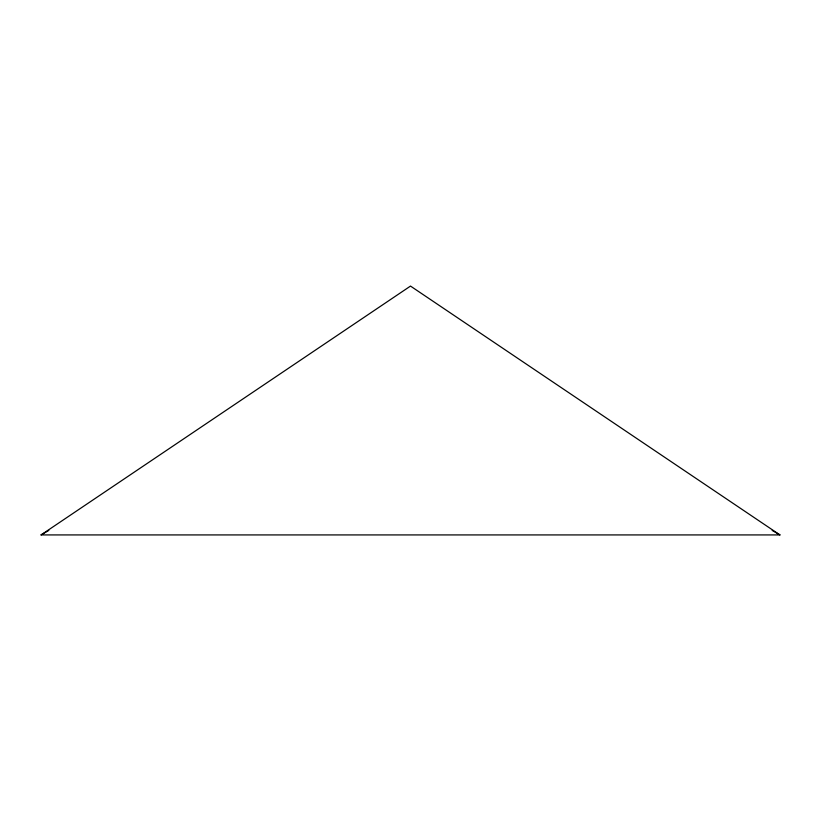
<?xml version="1.0" encoding="UTF-8"?>
<svg xmlns="http://www.w3.org/2000/svg" width="821" height="821" viewBox="0 0 821 821"><rect width="100%" height="100%" fill="white"/><g stroke="black" fill="none" stroke-linecap="round" stroke-linejoin="round"><path stroke-width="1.23" d="M41.05 534.923L410.5 286.077L779.95 534.923L41.05 534.923L48.819 530.438M772.181 530.438L779.95 534.923"/></g></svg>
